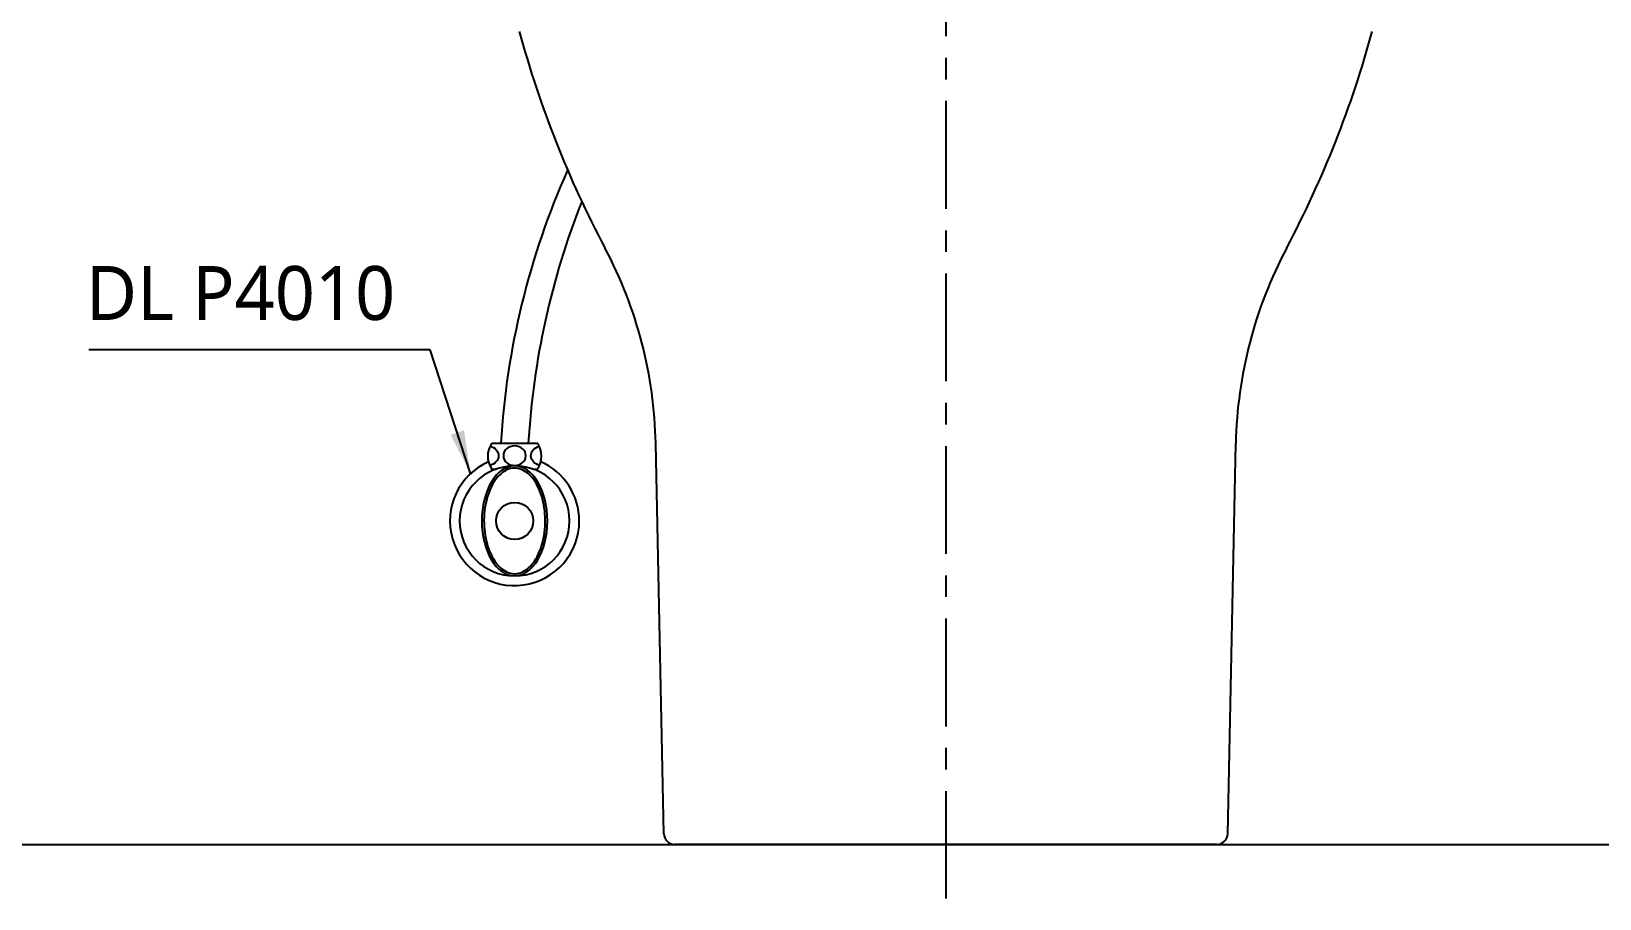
# Model space of a CAD drawing. Extents: x 3169 to 5839, y -9 to 2238.
# Drawn here: x 4382 to 5109, y 169 to 571 of the extents above; entities that cross this region are included whole.
import ezdxf

# ---------------------------------------------------------------- set-up
doc = ezdxf.new("R2010")
doc.units = 0
doc.header["$LTSCALE"] = 20
doc.header["$MEASUREMENT"] = 0
doc.linetypes.add('CENTER', pattern=[2, 1.25, -0.25, 0.25, -0.25])
doc.layers.get('0').update_dxf_attribs({"linetype": 'CONTINUOUS'})
for name, color, linetype in [('1', 1, 'CONTINUOUS'), ('2', 2, 'CONTINUOUS'), ('4', 4, 'CONTINUOUS'), ('6', 6, 'CONTINUOUS'), ('CENTER', 2, 'CENTER')]:
    doc.layers.add(name, color=color, linetype=linetype)
doc.styles.add('ROMANS', font='NanumGothic.ttf', dxfattribs={"height": 10.144927})
doc.styles.get("Standard").update_dxf_attribs({"font": 'NanumGothic.ttf'})
doc.dimstyles.get("Standard").update_dxf_attribs({"dimtxt": 2.7, "dimasz": 2, "dimexe": 2, "dimexo": 1, "dimgap": 1.5, "dimtad": 1, "dimlfac": 10, "dimzin": 0, "dimdsep": 46, "dimtxsty": 'Standard', "dimcen": 0, "dimclrt": 2, "dimadec": 0, "dimazin": 0, "dimtfac": 1, "dimtofl": 0, "dimtmove": 0, "dimatfit": 3, "dimfxl": 0, "dimtolj": 1, "dimtzin": 0, "dimarcsym": 0})

msp = doc.modelspace()

# ---------------------------------------------------------------- linework, layer by layer
for p, q in [((4675.10459, 198.91947), (4671.35263, 379.90515)), ((4936.6676, 198.91947), (4940.41957, 379.90515)), ((4931.66868, 194.0231), (4680.10352, 194.0231))]:
    msp.add_line(p, q)
at = {"color": 7}
for p, q in [((4685.8861, 194.0231), (4805.8861, 194.0231)), ((4805.8861, 194.0231), (4694.8861, 194.0231)), ((4925.8861, 194.0231), (4805.8861, 194.0231)), ((4916.8861, 194.0231), (4805.8861, 194.0231))]:
    msp.add_line(p, q, dxfattribs=at)
for centre, radius, start, end in [((5075.22056, 697.63697), 484, 195.16263052, 207.96989693), ((4536.55164, 697.63697), 484, 332.03010307, 344.83736948), ((4468.99611, 375.71015), 202.4, 1.18761226, 27.96989693), ((5142.77609, 375.71015), 202.4, 152.03010307, 178.81238774), ((4680.10352, 199.0231), 5, 181.18761226, 270), ((4931.66868, 199.0231), 5, 270, 358.81238774)]:
    msp.add_arc(centre, radius, start, end)
at = {"layer": '4'}
for p, q in [((4595.3861, 380.0231), (4599.5361, 380.0231)), ((4599.5361, 380.0231), (4616.3861, 380.0231)), ((4595.3861, 367.261), (4595.3861, 368.0231)), ((4595.3861, 368.0231), (4597.26925, 368.0231)), ((4596.6361, 367.78625), (4596.6361, 368.0231)), ((4614.50294, 368.0231), (4616.3861, 368.0231)), ((4615.1361, 367.78625), (4615.1361, 368.0231)), ((4616.3861, 367.261), (4616.3861, 368.0231))]:
    msp.add_line(p, q, dxfattribs=at)
msp.add_circle((4605.8861, 344.0231), 8.61509, dxfattribs=at)
for centre, radius, start, end in [((4961.67613, 358.8154), 362.76048, 155.93261078, 176.64846364), ((4974.37613, 358.8154), 362.76048, 158.4353156, 176.64846364), ((4603.3861, 374.0231), 10, 143.13010235, 216.86989765), ((4608.3861, 374.0231), 10, 323.13010235, 36.86989765), ((4605.8861, 344.0231), 30, 113.91725115, 0), ((4605.8861, 344.0231), 30, 0, 66.08274885), ((4605.8861, 344.0231), 25.5, 0, 180), ((4605.8861, 344.0231), 25.5, 180, 0)]:
    msp.add_arc(centre, radius, start, end, dxfattribs=at)
at = {"layer": '4', "extrusion": (0, 0, -1)}
for centre, start_param, end_param in [((4593.20342, 374.25068), 1.82411945, 4.498970222), ((4618.65936, 374.25068), -1.3410883, 1.301465142)]:
    msp.add_ellipse(centre, major_axis=(-5.22946, 0), ratio=0.866391406, start_param=start_param, end_param=end_param, dxfattribs=at)
for centre, major_axis, ratio in [((4605.8861, 374.25068), (-5.22946, 0), 0.866391406), ((4605.8861, 344.0231), (0, 25.5), 0.596528766)]:
    msp.add_ellipse(centre, major_axis=major_axis, ratio=ratio, dxfattribs=at)
at = {"layer": '4'}
msp.add_open_spline([(4605.8861, 368.5231), (4607.96649, 368.5231), (4610.06624, 367.71399), (4613.96247, 364.46894), (4615.73469, 362.02881), (4618.46054, 356.0001), (4619.41221, 352.42069), (4620.26261, 344.90555), (4620.16128, 340.97582), (4618.92939, 333.6184), (4617.7989, 330.19686), (4614.78647, 324.60765), (4612.9086, 322.45042), (4608.90346, 319.80808), (4606.79794, 319.3065), (4602.64244, 319.9083), (4600.56069, 321.03115), (4596.80948, 324.86315), (4595.16075, 327.56726), (4592.74636, 333.98863), (4591.98159, 337.69788), (4591.51992, 345.31231), (4591.82306, 349.21158), (4593.4259, 356.35399), (4594.72546, 359.59071), (4597.99635, 364.69749), (4599.96008, 366.55625), (4603.27779, 368.20842), (4604.5833, 368.5231), (4605.8861, 368.5231)], degree=3, knots=[0, 0, 0, 0, 0.461109739, 0.461109739, 0.922219478, 0.922219478, 1.383329216, 1.383329216, 1.844438955, 1.844438955, 2.305548694, 2.305548694, 2.766658433, 2.766658433, 3.227768172, 3.227768172, 3.688877911, 3.688877911, 4.149987649, 4.149987649, 4.611097388, 4.611097388, 5.072207127, 5.072207127, 5.533316866, 5.533316866, 5.994426605, 5.994426605, 6.283185307, 6.283185307, 6.283185307, 6.283185307], dxfattribs=at)
at = {"layer": '6'}
msp.add_lwpolyline([(5836.65277, 2099.0231), (3405.8861, 2099.0231), (3405.8861, 194.0231), (5303.2846, 194.0231), (5303.2846, 1204.0231)], dxfattribs=at)
at = {"layer": 'CENTER', "color": 1, "linetype": 'CENTER', "ltscale": 2}
msp.add_line((4805.8861, 938.7551), (4805.8861, 168.86688), dxfattribs=at)

# ---------------------------------------------------------------- texts
at = {"layer": '2', "insert": (4407.01782, 449.53137), "char_height": 25, "attachment_point": 4, "style": 'ROMANS'}
msp.add_mtext('DL P4010', dxfattribs=at)

# ---------------------------------------------------------------- leaders
at = {"layer": '1'}
msp.add_leader([(4585.45098, 365.98684), (4566.77, 423.3976), (4408.425, 423.3976)], dimstyle='Standard', override={"dimtxt": 30, "dimasz": 20, "dimexe": 10, "dimexo": 5, "dimgap": 10, "dimtad": 0, "dimdec": 0, "dimlfac": 1, "dimrnd": 0.5, "dimzin": 8, "dimclrd": 3, "dimclre": 3, "dimtdec": 0, "dimarcsym": 1}, dxfattribs=at)

doc.saveas('drawing.dxf')
